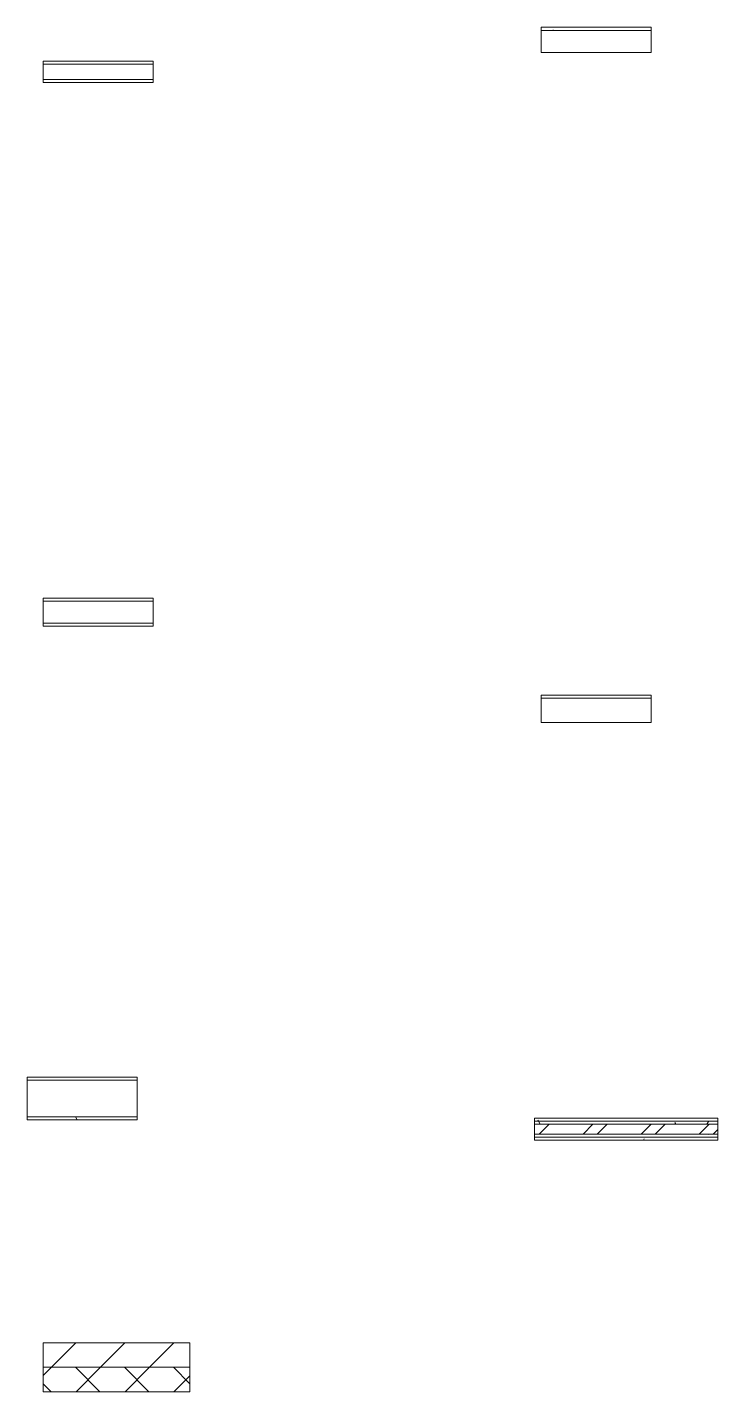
# Model space of a CAD drawing. Header units: inches. Extents: x -529 to 1015, y -2066 to -303.
# Drawn here: x 42.2 to 155.2, y -526.8 to -303.4 of the extents above; entities that cross this region are included whole.
import ezdxf

# ---------------------------------------------------------------- set-up
doc = ezdxf.new("R2010")
doc.units = ezdxf.units.IN
doc.header["$MEASUREMENT"] = 0
for name, color, linetype, lineweight in [('A-WALL', 113, 'Continuous', 18), ('A-WALL-PATT', 111, 'Continuous', 18), ('I-WALL', 2, 'Continuous', 18)]:
    doc.layers.add(name, color=color, linetype=linetype, lineweight=lineweight)
pattern_1 = [(0, (0, 0), (15.36, 3.84), [0.634, -10.886, 0.634, -10.886, -61.44]), (0, (0, 0), (15.36, 3.84), [-23.04, 0.634, -22.406, 0.634, -10.886, -26.88]), (0, (0, 0), (15.36, 3.84), [-57.6, 0.634, -7.046, 0.634, -18.566]), (120, (5.76, 1.92), (-11.005538, 11.38215), [0.634, -10.886, 0.634, -10.886, -61.44]), (120, (5.76, 1.92), (-11.005538, 11.38215), [-23.04, 0.634, -22.406, 0.634, -10.886, -26.88]), (120, (5.76, 1.92), (-11.005538, 11.38215), [-57.6, 0.634, -7.046, 0.634, -18.566]), (240, (7.68, 9.6), (-4.354462, -15.22215), [0.634, -10.886, 0.634, -10.886, -61.44]), (240, (7.68, 9.6), (-4.354462, -15.22215), [-23.04, 0.634, -22.406, 0.634, -10.886, -26.88]), (240, (7.68, 9.6), (-4.354462, -15.22215), [-57.6, 0.634, -7.046, 0.634, -18.566])]

msp = doc.modelspace()

# ---------------------------------------------------------------- hatches: boundary and pattern name
at = {"layer": 'A-WALL-PATT', "lineweight": 9}
h = msp.add_hatch(dxfattribs=at)
h.set_pattern_fill('FP_2', color=256, style=0, pattern_type=2)
h.set_pattern_definition(pattern_1)
h.paths.add_polyline_path([(144.25, -303.92), (144.25, -303.42), (126.25, -303.42), (126.25, -303.92)], flags=0)
h = msp.add_hatch(dxfattribs=at)
h.set_pattern_fill('FP_2', color=256, style=0, pattern_type=2)
h.set_pattern_definition(pattern_1)
h.paths.add_polyline_path([(60.15, -482.3), (60.15, -481.8), (42.15, -481.8), (42.15, -482.3)], flags=0)
h = msp.add_hatch(dxfattribs=at)
h.set_pattern_fill('FP_2', color=256, style=0, pattern_type=2)
h.set_pattern_definition(pattern_1)
h.paths.add_polyline_path([(155.15, -482.49), (155.15, -481.99), (125.15, -481.99), (125.15, -482.49)], flags=0)
h = msp.add_hatch(dxfattribs=at)
h.set_pattern_fill('FP_2', color=256, style=0, pattern_type=2)
h.set_pattern_definition(pattern_1)
h.paths.add_polyline_path([(155.15, -482.99), (155.15, -482.49), (125.15, -482.49), (125.15, -482.99)], flags=0)
h = msp.add_hatch(dxfattribs=at)
h.set_pattern_fill('FP_4', color=256, style=0, pattern_type=2)
h.set_pattern_definition([(45, (0, 0), (-4.75176, 4.75176), []), (45, (0, 7.2), (-4.75176, 4.75176), [])])
h.paths.add_polyline_path([(155.15, -484.61), (155.15, -482.99), (125.15, -482.99), (125.15, -484.61)], flags=0)
h = msp.add_hatch(dxfattribs=at)
h.set_pattern_fill('FP_2', color=256, style=0, pattern_type=2)
h.set_pattern_definition(pattern_1)
h.paths.add_polyline_path([(155.15, -485.11), (155.15, -484.61), (125.15, -484.61), (125.15, -485.11)], flags=0)
h = msp.add_hatch(dxfattribs=at)
h.set_pattern_fill('FP_2', color=256, style=0, pattern_type=2)
h.set_pattern_definition(pattern_1)
h.paths.add_polyline_path([(155.15, -485.61), (155.15, -485.11), (125.15, -485.11), (125.15, -485.61)], flags=0)
h = msp.add_hatch(dxfattribs=at)
h.set_pattern_fill('FP_3', color=256, style=0, pattern_type=2)
h.set_pattern_definition([(45, (0, 0), (-4.00647, 4.00647), [])])
h.paths.add_polyline_path([(68.76, -522.8), (68.76, -518.8), (44.76, -518.8), (44.76, -522.8)], flags=0)
h = msp.add_hatch(dxfattribs=at)
h.set_pattern_fill('FP_5', color=256, style=0, pattern_type=2)
h.set_pattern_definition([(45, (0, 0), (-4.00647, 4.00647), []), (135, (0, 0), (-4.00647, -4.00647), [])])
h.paths.add_polyline_path([(68.76, -526.8), (68.76, -522.8), (44.76, -522.8), (44.76, -526.8)], flags=0)

# ---------------------------------------------------------------- linework, layer by layer
at = {"layer": 'A-WALL'}
for p, q in [((126.25, -303.92), (144.25, -303.92)), ((44.76, -309.44), (62.76, -309.44)), ((44.76, -311.94), (62.76, -311.94)), ((44.76, -397.37), (62.76, -397.37)), ((44.76, -400.99), (62.76, -400.99)), ((126.25, -413.26), (144.25, -413.26)), ((42.15, -475.8), (60.15, -475.8)), ((42.15, -481.8), (60.15, -481.8)), ((125.15, -485.61), (125.15, -481.99)), ((125.15, -481.99), (155.15, -481.99)), ((125.15, -482.49), (155.15, -482.49)), ((155.15, -481.99), (155.15, -485.61)), ((125.15, -482.99), (155.15, -482.99)), ((125.15, -484.61), (155.15, -484.61)), ((125.15, -485.11), (155.15, -485.11)), ((155.15, -485.61), (125.15, -485.61)), ((44.76, -522.8), (68.76, -522.8))]:
    msp.add_line(p, q, dxfattribs=at)
at = {"layer": 'I-WALL'}
for p, q in [((126.25, -307.54), (126.25, -303.42)), ((126.25, -303.42), (144.25, -303.42)), ((144.25, -303.42), (144.25, -307.54)), ((144.25, -307.54), (126.25, -307.54)), ((44.76, -312.44), (44.76, -308.94)), ((44.76, -308.94), (62.76, -308.94)), ((62.76, -308.94), (62.76, -312.44)), ((62.76, -312.44), (44.76, -312.44)), ((44.76, -401.49), (44.76, -396.87)), ((44.76, -396.87), (62.76, -396.87)), ((62.76, -396.87), (62.76, -401.49)), ((62.76, -401.49), (44.76, -401.49)), ((126.25, -417.26), (126.25, -412.76)), ((126.25, -412.76), (144.25, -412.76)), ((144.25, -412.76), (144.25, -417.26)), ((144.25, -417.26), (126.25, -417.26)), ((42.15, -482.3), (42.15, -475.3)), ((42.15, -475.3), (60.15, -475.3)), ((60.15, -475.3), (60.15, -482.3)), ((60.15, -482.3), (42.15, -482.3)), ((44.76, -526.8), (44.76, -518.8)), ((44.76, -518.8), (68.76, -518.8)), ((68.76, -518.8), (68.76, -526.8)), ((68.76, -526.8), (44.76, -526.8))]:
    msp.add_line(p, q, dxfattribs=at)

doc.saveas('drawing.dxf')
